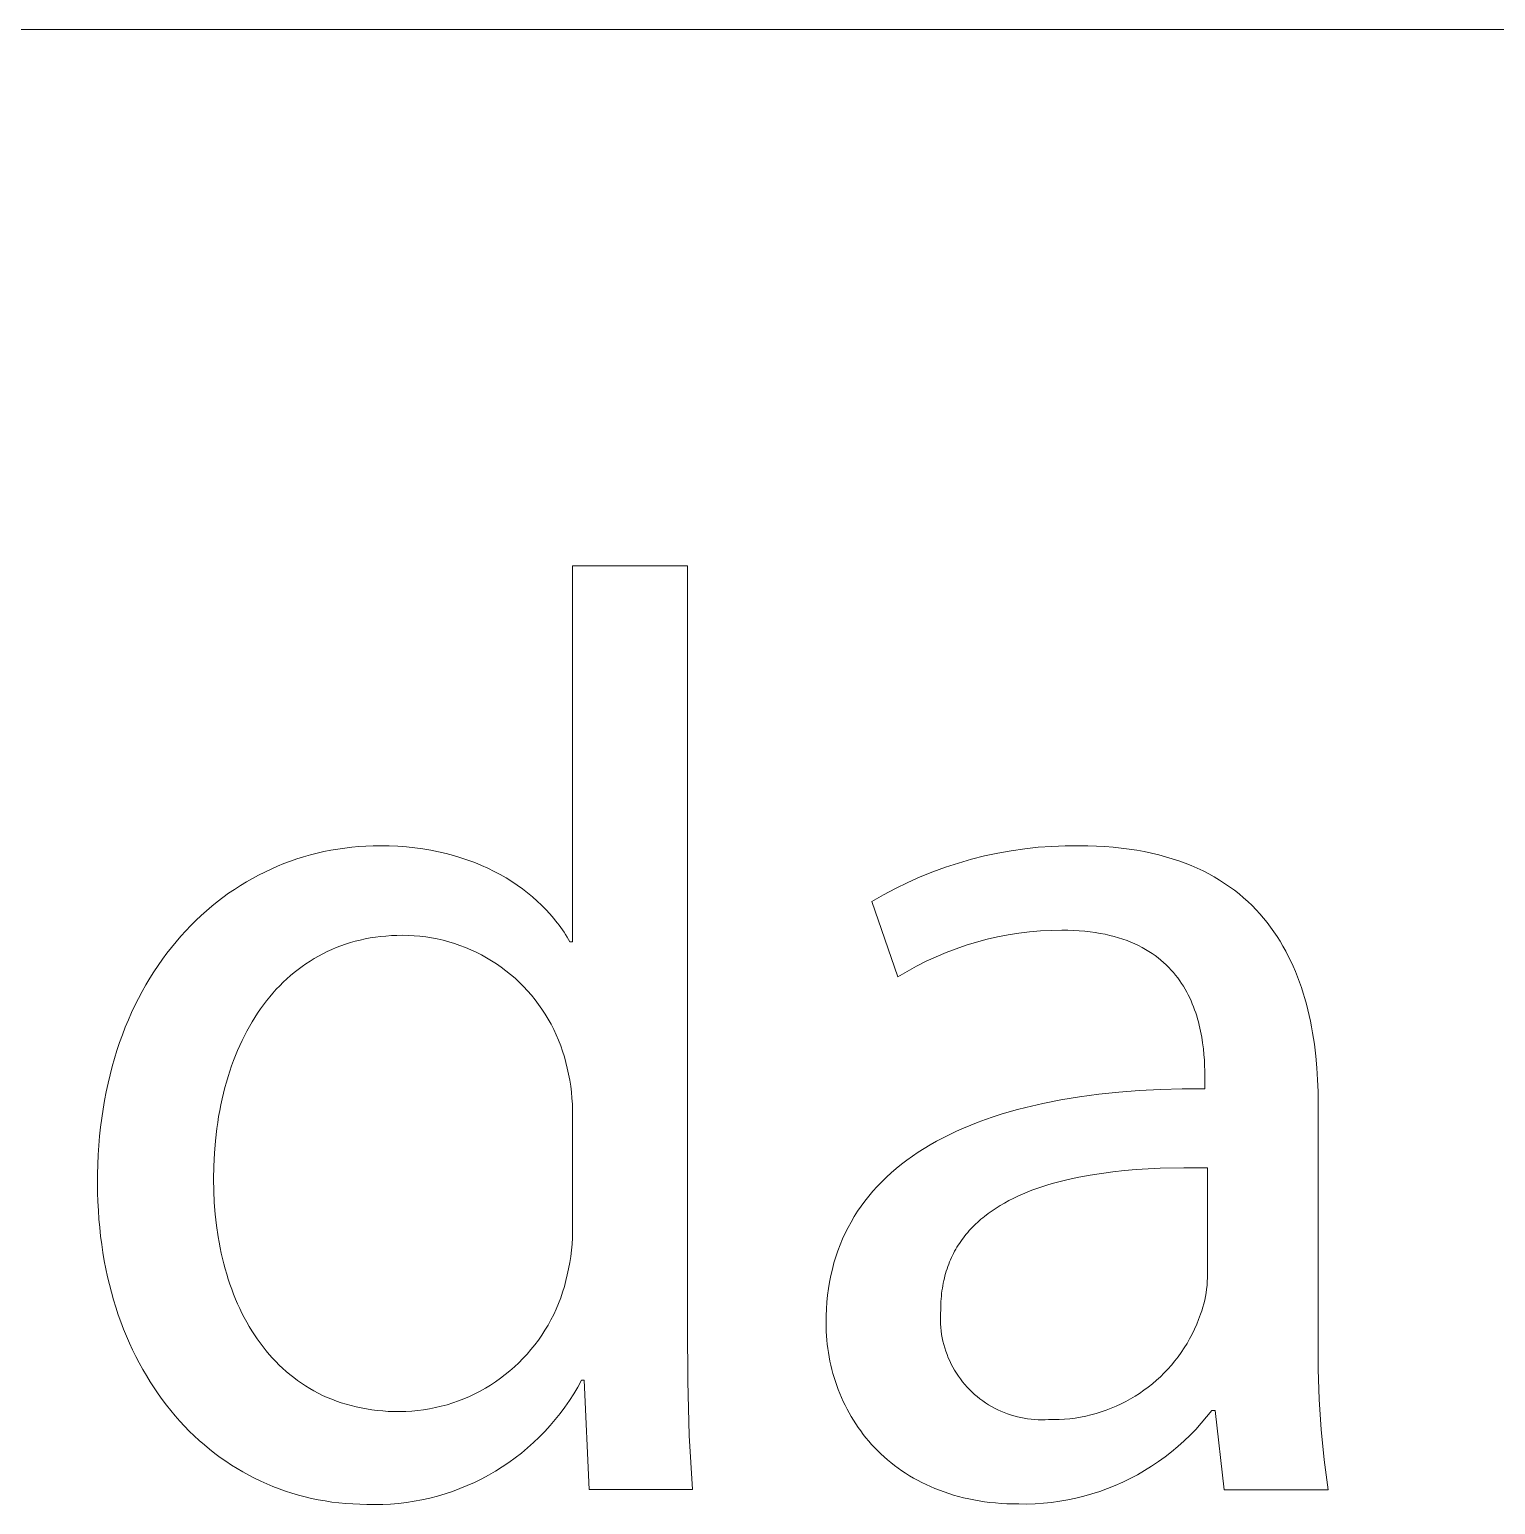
# Model space of a CAD drawing. Header units: millimetres. Extents: x 974 to 5700, y -47 to 3256.
# Drawn here: x 5546.1 to 5599.4, y 428.2 to 481.8 of the extents above; entities that cross this region are included whole.
import ezdxf

# ---------------------------------------------------------------- set-up
doc = ezdxf.new("R2010")
doc.units = ezdxf.units.MM
doc.header["$MEASUREMENT"] = 0
doc.layers.add('Domyślny', color=7, linetype='Continuous', true_color=0x000000)

msp = doc.modelspace()

# ---------------------------------------------------------------- linework, layer by layer
at = {"layer": 'Domyślny', "color": 18, "lineweight": 15, "true_color": 0x000000}
for p, q in [((5695.696, 481.767), (3913.938, 481.767)), ((5565.798, 448.608), (5565.798, 462.27)), ((5565.798, 462.27), (5569.985, 462.27)), ((5569.985, 462.27), (5569.985, 434.615)), ((5556.762, 451.886), (5557.012, 451.937)), ((5557.012, 451.937), (5557.264, 451.98)), ((5557.264, 451.98), (5557.518, 452.017)), ((5557.518, 452.017), (5557.773, 452.048)), ((5557.773, 452.048), (5558.03, 452.072)), ((5558.03, 452.072), (5558.289, 452.089)), ((5558.289, 452.089), (5558.549, 452.099)), ((5558.549, 452.099), (5558.81, 452.102)), ((5558.81, 452.102), (5559.133, 452.097)), ((5559.133, 452.097), (5559.449, 452.083)), ((5559.449, 452.083), (5559.759, 452.06)), ((5559.759, 452.06), (5560.062, 452.028)), ((5560.062, 452.028), (5560.359, 451.988)), ((5560.359, 451.988), (5560.649, 451.939)), ((5560.649, 451.939), (5560.932, 451.882)), ((5581.754, 451.919), (5582.242, 451.989)), ((5582.242, 451.989), (5582.732, 452.042)), ((5582.732, 452.042), (5583.224, 452.078)), ((5583.224, 452.078), (5583.717, 452.097)), ((5583.717, 452.097), (5584.211, 452.099)), ((5584.211, 452.099), (5584.534, 452.096)), ((5584.534, 452.096), (5584.85, 452.085)), ((5584.85, 452.085), (5585.159, 452.068)), ((5585.159, 452.068), (5585.46, 452.044)), ((5585.46, 452.044), (5585.754, 452.014)), ((5585.754, 452.014), (5586.04, 451.977)), ((5586.04, 451.977), (5586.319, 451.934)), ((5555.072, 451.354), (5555.306, 451.449)), ((5555.306, 451.449), (5555.543, 451.538)), ((5555.543, 451.538), (5555.783, 451.621)), ((5555.783, 451.621), (5556.024, 451.697)), ((5556.024, 451.697), (5556.268, 451.766)), ((5556.268, 451.766), (5556.514, 451.83)), ((5556.514, 451.83), (5556.762, 451.886)), ((5560.932, 451.882), (5561.209, 451.817)), ((5561.209, 451.817), (5561.478, 451.745)), ((5561.478, 451.745), (5561.741, 451.666)), ((5561.741, 451.666), (5561.997, 451.579)), ((5561.997, 451.579), (5562.246, 451.486)), ((5562.246, 451.486), (5562.488, 451.387)), ((5579.364, 451.319), (5579.833, 451.472)), ((5579.833, 451.472), (5580.307, 451.608)), ((5580.307, 451.608), (5580.786, 451.729)), ((5580.786, 451.729), (5581.268, 451.832)), ((5581.268, 451.832), (5581.754, 451.919)), ((5586.319, 451.934), (5586.591, 451.885)), ((5586.591, 451.885), (5586.856, 451.83)), ((5586.856, 451.83), (5587.114, 451.769)), ((5587.114, 451.769), (5587.365, 451.701)), ((5587.365, 451.701), (5587.609, 451.629)), ((5587.609, 451.629), (5587.846, 451.55)), ((5587.846, 451.55), (5588.077, 451.466)), ((5588.077, 451.466), (5588.301, 451.377)), ((5553.941, 450.786), (5554.161, 450.912)), ((5554.161, 450.912), (5554.385, 451.031)), ((5554.385, 451.031), (5554.611, 451.145)), ((5554.611, 451.145), (5554.84, 451.253)), ((5554.84, 451.253), (5555.072, 451.354)), ((5562.488, 451.387), (5562.723, 451.281)), ((5562.723, 451.281), (5562.951, 451.169)), ((5562.951, 451.169), (5563.172, 451.052)), ((5563.172, 451.052), (5563.386, 450.929)), ((5563.386, 450.929), (5563.592, 450.801)), ((5577.993, 450.763), (5578.444, 450.964)), ((5578.444, 450.964), (5578.901, 451.149)), ((5578.901, 451.149), (5579.364, 451.319)), ((5588.301, 451.377), (5588.519, 451.282)), ((5588.519, 451.282), (5588.73, 451.182)), ((5588.73, 451.182), (5588.935, 451.077)), ((5588.935, 451.077), (5589.134, 450.967)), ((5589.134, 450.967), (5589.326, 450.853)), ((5553.09, 450.221), (5553.298, 450.371)), ((5553.298, 450.371), (5553.509, 450.515)), ((5553.509, 450.515), (5553.723, 450.653)), ((5553.723, 450.653), (5553.941, 450.786)), ((5563.592, 450.801), (5563.791, 450.667)), ((5563.791, 450.667), (5563.983, 450.53)), ((5563.983, 450.53), (5564.168, 450.388)), ((5564.168, 450.388), (5564.345, 450.241)), ((5577.114, 450.315), (5577.55, 450.547)), ((5577.55, 450.547), (5577.993, 450.763)), ((5589.326, 450.853), (5589.512, 450.733)), ((5589.512, 450.733), (5589.693, 450.609)), ((5589.693, 450.609), (5589.867, 450.481)), ((5589.867, 450.481), (5590.036, 450.348)), ((5590.036, 450.348), (5590.199, 450.211)), ((5552.488, 449.736), (5552.685, 449.904)), ((5552.685, 449.904), (5552.886, 450.066)), ((5552.886, 450.066), (5553.09, 450.221)), ((5564.345, 450.241), (5564.515, 450.091)), ((5564.515, 450.091), (5564.678, 449.938)), ((5564.678, 449.938), (5564.833, 449.78)), ((5576.687, 450.069), (5577.114, 450.315)), ((5577.631, 447.33), (5576.687, 450.069)), ((5590.199, 450.211), (5590.356, 450.069)), ((5590.356, 450.069), (5590.507, 449.924)), ((5590.507, 449.924), (5590.653, 449.774)), ((5551.918, 449.199), (5552.104, 449.384)), ((5552.104, 449.384), (5552.294, 449.563)), ((5552.294, 449.563), (5552.488, 449.736)), ((5564.833, 449.78), (5564.98, 449.62)), ((5564.98, 449.62), (5565.051, 449.539)), ((5565.051, 449.539), (5565.12, 449.457)), ((5565.12, 449.457), (5565.187, 449.375)), ((5565.187, 449.375), (5565.252, 449.291)), ((5565.252, 449.291), (5565.315, 449.208)), ((5590.653, 449.774), (5590.794, 449.621)), ((5590.794, 449.621), (5590.929, 449.464)), ((5590.929, 449.464), (5591.059, 449.304)), ((5591.059, 449.304), (5591.183, 449.14)), ((5551.384, 448.611), (5551.558, 448.813)), ((5551.558, 448.813), (5551.736, 449.009)), ((5551.736, 449.009), (5551.918, 449.199)), ((5558.447, 448.747), (5558.262, 448.712)), ((5558.635, 448.776), (5558.447, 448.747)), ((5558.825, 448.8), (5558.635, 448.776)), ((5559.018, 448.819), (5558.825, 448.8)), ((5559.214, 448.833), (5559.018, 448.819)), ((5559.412, 448.841), (5559.214, 448.833)), ((5559.613, 448.844), (5559.412, 448.841)), ((5559.826, 448.841), (5559.613, 448.844)), ((5560.04, 448.83), (5559.826, 448.841)), ((5560.252, 448.812), (5560.04, 448.83)), ((5560.464, 448.786), (5560.252, 448.812)), ((5560.675, 448.753), (5560.464, 448.786)), ((5560.885, 448.713), (5560.675, 448.753)), ((5565.315, 449.208), (5565.377, 449.123)), ((5565.377, 449.123), (5565.436, 449.039)), ((5565.436, 449.039), (5565.494, 448.953)), ((5565.494, 448.953), (5565.549, 448.868)), ((5565.549, 448.868), (5565.603, 448.781)), ((5565.603, 448.781), (5565.654, 448.695)), ((5581.257, 448.788), (5580.874, 448.7)), ((5581.643, 448.862), (5581.257, 448.788)), ((5582.031, 448.923), (5581.643, 448.862)), ((5582.421, 448.97), (5582.031, 448.923)), ((5582.812, 449.004), (5582.421, 448.97)), ((5583.204, 449.024), (5582.812, 449.004)), ((5583.597, 449.03), (5583.204, 449.024)), ((5583.813, 449.027), (5583.597, 449.03)), ((5584.023, 449.02), (5583.813, 449.027)), ((5584.227, 449.008), (5584.023, 449.02)), ((5584.425, 448.991), (5584.227, 449.008)), ((5584.618, 448.97), (5584.425, 448.991)), ((5584.805, 448.944), (5584.618, 448.97)), ((5584.986, 448.914), (5584.805, 448.944)), ((5585.162, 448.88), (5584.986, 448.914)), ((5585.333, 448.842), (5585.162, 448.88)), ((5585.498, 448.8), (5585.333, 448.842)), ((5585.657, 448.753), (5585.498, 448.8)), ((5585.812, 448.704), (5585.657, 448.753)), ((5591.183, 449.14), (5591.303, 448.973)), ((5591.303, 448.973), (5591.417, 448.802)), ((5591.417, 448.802), (5591.527, 448.628)), ((5550.888, 447.973), (5551.049, 448.191)), ((5551.049, 448.191), (5551.214, 448.404)), ((5551.214, 448.404), (5551.384, 448.611)), ((5556.881, 448.253), (5556.721, 448.174)), ((5557.044, 448.328), (5556.881, 448.253)), ((5557.21, 448.397), (5557.044, 448.328)), ((5557.378, 448.462), (5557.21, 448.397)), ((5557.549, 448.522), (5557.378, 448.462)), ((5557.723, 448.577), (5557.549, 448.522)), ((5557.9, 448.627), (5557.723, 448.577)), ((5558.08, 448.672), (5557.9, 448.627)), ((5558.262, 448.712), (5558.08, 448.672)), ((5561.093, 448.665), (5560.885, 448.713)), ((5561.299, 448.61), (5561.093, 448.665)), ((5561.504, 448.548), (5561.299, 448.61)), ((5561.706, 448.479), (5561.504, 448.548)), ((5561.905, 448.403), (5561.706, 448.479)), ((5562.102, 448.32), (5561.905, 448.403)), ((5562.296, 448.23), (5562.102, 448.32)), ((5562.486, 448.134), (5562.296, 448.23)), ((5565.654, 448.695), (5565.704, 448.608)), ((5565.704, 448.608), (5565.798, 448.608)), ((5579.381, 448.217), (5579.019, 448.064)), ((5579.747, 448.357), (5579.381, 448.217)), ((5580.119, 448.485), (5579.747, 448.357)), ((5580.495, 448.599), (5580.119, 448.485)), ((5580.874, 448.7), (5580.495, 448.599)), ((5585.962, 448.65), (5585.812, 448.704)), ((5586.106, 448.593), (5585.962, 448.65)), ((5586.246, 448.533), (5586.106, 448.593)), ((5586.38, 448.469), (5586.246, 448.533)), ((5586.511, 448.402), (5586.38, 448.469)), ((5586.636, 448.332), (5586.511, 448.402)), ((5586.757, 448.259), (5586.636, 448.332)), ((5586.873, 448.184), (5586.757, 448.259)), ((5586.985, 448.105), (5586.873, 448.184)), ((5591.527, 448.628), (5591.632, 448.452)), ((5591.632, 448.452), (5591.732, 448.272)), ((5591.732, 448.272), (5591.827, 448.09)), ((5550.58, 447.521), (5550.732, 447.75)), ((5550.732, 447.75), (5550.888, 447.973)), ((5555.965, 447.711), (5555.822, 447.605)), ((5556.11, 447.813), (5555.965, 447.711)), ((5556.258, 447.91), (5556.11, 447.813)), ((5556.41, 448.003), (5556.258, 447.91)), ((5556.564, 448.091), (5556.41, 448.003)), ((5556.721, 448.174), (5556.564, 448.091)), ((5562.673, 448.03), (5562.486, 448.134)), ((5562.857, 447.921), (5562.673, 448.03)), ((5563.036, 447.805), (5562.857, 447.921)), ((5563.211, 447.683), (5563.036, 447.805)), ((5563.382, 447.555), (5563.211, 447.683)), ((5578.312, 447.721), (5577.968, 447.532)), ((5578.663, 447.899), (5578.312, 447.721)), ((5579.019, 448.064), (5578.663, 447.899)), ((5587.092, 448.024), (5586.985, 448.105)), ((5587.195, 447.941), (5587.092, 448.024)), ((5587.295, 447.855), (5587.195, 447.941)), ((5587.39, 447.766), (5587.295, 447.855)), ((5587.48, 447.676), (5587.39, 447.766)), ((5587.568, 447.583), (5587.48, 447.676)), ((5591.827, 448.09), (5591.917, 447.905)), ((5591.917, 447.905), (5592.003, 447.717)), ((5592.003, 447.717), (5592.085, 447.527)), ((5550.29, 447.047), (5550.432, 447.286)), ((5550.432, 447.286), (5550.58, 447.521)), ((5555.282, 447.139), (5555.155, 447.013)), ((5555.413, 447.262), (5555.282, 447.139)), ((5555.546, 447.381), (5555.413, 447.262)), ((5555.683, 447.495), (5555.546, 447.381)), ((5555.822, 447.605), (5555.683, 447.495)), ((5563.548, 447.421), (5563.382, 447.555)), ((5563.71, 447.281), (5563.548, 447.421)), ((5563.866, 447.136), (5563.71, 447.281)), ((5564.018, 446.985), (5563.866, 447.136)), ((5577.968, 447.532), (5577.631, 447.33)), ((5587.651, 447.489), (5587.568, 447.583)), ((5587.73, 447.393), (5587.651, 447.489)), ((5587.806, 447.295), (5587.73, 447.393)), ((5587.878, 447.195), (5587.806, 447.295)), ((5587.947, 447.094), (5587.878, 447.195)), ((5592.085, 447.527), (5592.162, 447.334)), ((5592.162, 447.334), (5592.235, 447.139)), ((5592.235, 447.139), (5592.303, 446.943)), ((5550.02, 446.552), (5550.152, 446.802)), ((5550.152, 446.802), (5550.29, 447.047)), ((5554.791, 446.609), (5554.676, 446.466)), ((5554.909, 446.747), (5554.791, 446.609)), ((5555.031, 446.882), (5554.909, 446.747)), ((5555.155, 447.013), (5555.031, 446.882)), ((5564.164, 446.83), (5564.018, 446.985)), ((5564.304, 446.669), (5564.164, 446.83)), ((5564.439, 446.503), (5564.304, 446.669)), ((5588.012, 446.991), (5587.947, 447.094)), ((5588.074, 446.888), (5588.012, 446.991)), ((5588.133, 446.783), (5588.074, 446.888)), ((5588.188, 446.677), (5588.133, 446.783)), ((5588.241, 446.57), (5588.188, 446.677)), ((5592.303, 446.943), (5592.368, 446.744)), ((5592.368, 446.744), (5592.428, 446.543)), ((5549.769, 446.036), (5549.892, 446.297)), ((5549.892, 446.297), (5550.02, 446.552)), ((5554.456, 446.17), (5554.35, 446.016)), ((5554.564, 446.32), (5554.456, 446.17)), ((5554.676, 446.466), (5554.564, 446.32)), ((5564.568, 446.333), (5564.439, 446.503)), ((5564.691, 446.158), (5564.568, 446.333)), ((5564.808, 445.98), (5564.691, 446.158)), ((5588.29, 446.462), (5588.241, 446.57)), ((5588.336, 446.354), (5588.29, 446.462)), ((5588.38, 446.245), (5588.336, 446.354)), ((5588.421, 446.135), (5588.38, 446.245)), ((5588.459, 446.025), (5588.421, 446.135)), ((5592.428, 446.543), (5592.485, 446.34)), ((5592.485, 446.34), (5592.537, 446.136)), ((5592.537, 446.136), (5592.586, 445.93)), ((5549.54, 445.5), (5549.652, 445.771)), ((5549.652, 445.771), (5549.769, 446.036)), ((5554.053, 445.534), (5553.96, 445.366)), ((5554.149, 445.698), (5554.053, 445.534)), ((5554.248, 445.859), (5554.149, 445.698)), ((5554.35, 446.016), (5554.248, 445.859)), ((5564.918, 445.797), (5564.808, 445.98)), ((5565.022, 445.61), (5564.918, 445.797)), ((5565.12, 445.42), (5565.022, 445.61)), ((5588.495, 445.915), (5588.459, 446.025)), ((5588.528, 445.805), (5588.495, 445.915)), ((5588.558, 445.695), (5588.528, 445.805)), ((5588.587, 445.584), (5588.558, 445.695)), ((5588.613, 445.474), (5588.587, 445.584)), ((5592.586, 445.93), (5592.631, 445.723)), ((5592.631, 445.723), (5592.672, 445.515)), ((5592.672, 445.515), (5592.71, 445.305)), ((5549.332, 444.944), (5549.433, 445.225)), ((5549.433, 445.225), (5549.54, 445.5)), ((5553.784, 445.021), (5553.702, 444.843)), ((5553.871, 445.195), (5553.784, 445.021)), ((5553.96, 445.366), (5553.871, 445.195)), ((5565.211, 445.227), (5565.12, 445.42)), ((5565.295, 445.031), (5565.211, 445.227)), ((5565.372, 444.832), (5565.295, 445.031)), ((5588.637, 445.364), (5588.613, 445.474)), ((5588.678, 445.146), (5588.637, 445.364)), ((5588.712, 444.931), (5588.678, 445.146)), ((5592.71, 445.305), (5592.775, 444.882)), ((5549.147, 444.368), (5549.237, 444.659)), ((5549.237, 444.659), (5549.332, 444.944)), ((5553.546, 444.478), (5553.473, 444.291)), ((5553.622, 444.662), (5553.546, 444.478)), ((5553.702, 444.843), (5553.622, 444.662)), ((5565.442, 444.63), (5565.372, 444.832)), ((5565.505, 444.426), (5565.442, 444.63)), ((5588.739, 444.719), (5588.712, 444.931)), ((5588.759, 444.511), (5588.739, 444.719)), ((5588.774, 444.308), (5588.759, 444.511)), ((5592.775, 444.882), (5592.827, 444.456)), ((5592.827, 444.456), (5592.866, 444.027)), ((5548.984, 443.773), (5549.063, 444.073)), ((5549.063, 444.073), (5549.147, 444.368)), ((5553.338, 443.907), (5553.275, 443.711)), ((5553.404, 444.1), (5553.338, 443.907)), ((5553.473, 444.291), (5553.404, 444.1)), ((5565.561, 444.22), (5565.505, 444.426)), ((5565.61, 444.012), (5565.561, 444.22)), ((5565.659, 443.797), (5565.61, 444.012)), ((5588.784, 444.112), (5588.774, 444.308)), ((5588.789, 443.923), (5588.784, 444.112)), ((5588.791, 443.741), (5588.789, 443.923)), ((5592.866, 444.027), (5592.894, 443.597)), ((5548.845, 443.158), (5548.912, 443.468)), ((5548.912, 443.468), (5548.984, 443.773)), ((5553.216, 443.512), (5553.16, 443.31)), ((5553.275, 443.711), (5553.216, 443.512)), ((5565.7, 443.581), (5565.659, 443.797)), ((5565.735, 443.363), (5565.7, 443.581)), ((5565.762, 443.145), (5565.735, 443.363)), ((5588.791, 443.269), (5588.791, 443.741)), ((5592.894, 443.597), (5592.91, 443.165)), ((5548.731, 442.525), (5548.785, 442.844)), ((5548.785, 442.844), (5548.845, 443.158)), ((5553.059, 442.898), (5553.014, 442.688)), ((5553.108, 443.106), (5553.059, 442.898)), ((5553.16, 443.31), (5553.108, 443.106)), ((5565.782, 442.925), (5565.762, 443.145)), ((5565.795, 442.705), (5565.782, 442.925)), ((5582.907, 442.735), (5583.559, 442.864)), ((5583.559, 442.864), (5584.235, 442.974)), ((5584.235, 442.974), (5584.935, 443.068)), ((5584.935, 443.068), (5585.659, 443.143)), ((5585.659, 443.143), (5586.407, 443.202)), ((5586.407, 443.202), (5587.178, 443.242)), ((5587.178, 443.242), (5587.973, 443.265)), ((5587.973, 443.265), (5588.791, 443.269)), ((5592.91, 443.165), (5592.915, 442.734)), ((5548.683, 442.201), (5548.731, 442.525)), ((5552.972, 442.476), (5552.934, 442.261)), ((5553.014, 442.688), (5552.972, 442.476)), ((5565.8, 442.485), (5565.795, 442.705)), ((5565.798, 442.265), (5565.8, 442.485)), ((5581.099, 442.249), (5581.385, 442.34)), ((5581.385, 442.34), (5581.677, 442.428)), ((5581.677, 442.428), (5581.975, 442.511)), ((5581.975, 442.511), (5582.28, 442.59)), ((5582.28, 442.59), (5582.907, 442.735)), ((5592.915, 442.734), (5592.915, 434.172)), ((5548.607, 441.54), (5548.642, 441.873)), ((5548.642, 441.873), (5548.683, 442.201)), ((5552.868, 441.823), (5552.817, 441.376)), ((5552.899, 442.043), (5552.868, 441.823)), ((5552.934, 442.261), (5552.899, 442.043)), ((5565.798, 438.299), (5565.798, 442.265)), ((5579.764, 441.727), (5580.018, 441.839)), ((5580.018, 441.839), (5580.279, 441.948)), ((5580.279, 441.948), (5580.546, 442.052)), ((5580.546, 442.052), (5580.819, 442.153)), ((5580.819, 442.153), (5581.099, 442.249)), ((5548.578, 441.203), (5548.607, 441.54)), ((5552.817, 441.376), (5552.78, 440.92)), ((5578.588, 441.101), (5578.81, 441.234)), ((5578.81, 441.234), (5579.039, 441.364)), ((5579.039, 441.364), (5579.274, 441.489)), ((5579.274, 441.489), (5579.516, 441.61)), ((5579.516, 441.61), (5579.764, 441.727)), ((5548.542, 440.515), (5548.557, 440.861)), ((5548.557, 440.861), (5548.578, 441.203)), ((5552.78, 440.92), (5552.758, 440.455)), ((5577.763, 440.527), (5577.96, 440.677)), ((5577.96, 440.677), (5578.162, 440.822)), ((5578.162, 440.822), (5578.372, 440.964)), ((5578.372, 440.964), (5578.588, 441.101)), ((5548.532, 439.81), (5548.533, 440.164)), ((5548.533, 440.164), (5548.542, 440.515)), ((5552.758, 440.455), (5552.75, 439.983)), ((5577.214, 440.054), (5577.39, 440.216)), ((5577.39, 440.216), (5577.573, 440.373)), ((5577.573, 440.373), (5577.763, 440.527)), ((5585.033, 440.192), (5584.621, 440.127)), ((5585.451, 440.246), (5585.033, 440.192)), ((5585.874, 440.291), (5585.451, 440.246)), ((5586.301, 440.328), (5585.874, 440.291)), ((5586.731, 440.356), (5586.301, 440.328)), ((5587.163, 440.376), (5586.731, 440.356)), ((5588.027, 440.395), (5587.163, 440.376)), ((5588.885, 440.389), (5588.027, 440.395)), ((5588.885, 436.391), (5588.885, 440.389)), ((5548.535, 439.485), (5548.532, 439.81)), ((5552.75, 439.983), (5552.757, 439.553)), ((5576.724, 439.545), (5576.881, 439.719)), ((5576.881, 439.719), (5577.044, 439.888)), ((5577.044, 439.888), (5577.214, 440.054)), ((5582.686, 439.641), (5582.507, 439.576)), ((5582.868, 439.703), (5582.686, 439.641)), ((5583.053, 439.762), (5582.868, 439.703)), ((5583.24, 439.818), (5583.053, 439.762)), ((5583.431, 439.87), (5583.24, 439.818)), ((5583.819, 439.967), (5583.431, 439.87)), ((5584.216, 440.053), (5583.819, 439.967)), ((5584.621, 440.127), (5584.216, 440.053)), ((5548.544, 439.164), (5548.535, 439.485)), ((5548.56, 438.846), (5548.544, 439.164)), ((5552.757, 439.553), (5552.777, 439.128)), ((5552.777, 439.128), (5552.81, 438.709)), ((5576.295, 439.001), (5576.431, 439.186)), ((5576.431, 439.186), (5576.574, 439.368)), ((5576.574, 439.368), (5576.724, 439.545)), ((5581.506, 439.114), (5581.353, 439.025)), ((5581.664, 439.2), (5581.506, 439.114)), ((5581.825, 439.282), (5581.664, 439.2)), ((5581.991, 439.36), (5581.825, 439.282)), ((5582.159, 439.436), (5581.991, 439.36)), ((5582.332, 439.507), (5582.159, 439.436)), ((5582.507, 439.576), (5582.332, 439.507)), ((5548.581, 438.532), (5548.56, 438.846)), ((5548.609, 438.222), (5548.581, 438.532)), ((5552.81, 438.709), (5552.856, 438.295)), ((5575.927, 438.422), (5576.043, 438.619)), ((5576.043, 438.619), (5576.165, 438.812)), ((5576.165, 438.812), (5576.295, 439.001)), ((5580.714, 438.576), (5580.649, 438.522)), ((5580.781, 438.63), (5580.714, 438.576)), ((5580.917, 438.735), (5580.781, 438.63)), ((5581.058, 438.835), (5580.917, 438.735)), ((5581.203, 438.932), (5581.058, 438.835)), ((5581.353, 439.025), (5581.203, 438.932)), ((5548.642, 437.915), (5548.609, 438.222)), ((5552.856, 438.295), (5552.915, 437.889)), ((5565.802, 438.072), (5565.798, 438.299)), ((5565.798, 437.846), (5565.802, 438.072)), ((5575.62, 437.808), (5575.715, 438.016)), ((5575.715, 438.016), (5575.818, 438.221)), ((5575.818, 438.221), (5575.927, 438.422)), ((5580.171, 438.048), (5580.118, 437.984)), ((5580.227, 438.111), (5580.171, 438.048)), ((5580.283, 438.172), (5580.227, 438.111)), ((5580.341, 438.233), (5580.283, 438.172)), ((5580.4, 438.293), (5580.341, 438.233)), ((5580.461, 438.352), (5580.4, 438.293)), ((5580.522, 438.409), (5580.461, 438.352)), ((5580.585, 438.466), (5580.522, 438.409)), ((5580.649, 438.522), (5580.585, 438.466)), ((5548.681, 437.611), (5548.642, 437.915)), ((5548.726, 437.312), (5548.681, 437.611)), ((5552.915, 437.889), (5552.95, 437.689)), ((5552.95, 437.689), (5552.988, 437.49)), ((5552.988, 437.49), (5553.029, 437.294)), ((5565.766, 437.395), (5565.786, 437.62)), ((5565.786, 437.62), (5565.798, 437.846)), ((5575.45, 437.379), (5575.532, 437.595)), ((5575.532, 437.595), (5575.62, 437.808)), ((5579.779, 437.506), (5579.736, 437.433)), ((5579.823, 437.577), (5579.779, 437.506)), ((5579.868, 437.648), (5579.823, 437.577)), ((5579.915, 437.717), (5579.868, 437.648)), ((5579.964, 437.785), (5579.915, 437.717)), ((5580.014, 437.853), (5579.964, 437.785)), ((5580.065, 437.919), (5580.014, 437.853)), ((5580.118, 437.984), (5580.065, 437.919)), ((5548.777, 437.016), (5548.726, 437.312)), ((5548.833, 436.724), (5548.777, 437.016)), ((5553.029, 437.294), (5553.074, 437.099)), ((5553.074, 437.099), (5553.121, 436.907)), ((5565.66, 436.725), (5565.703, 436.947)), ((5565.703, 436.947), (5565.739, 437.17)), ((5565.739, 437.17), (5565.766, 437.395)), ((5575.248, 436.708), (5575.308, 436.935)), ((5575.308, 436.935), (5575.376, 437.159)), ((5575.376, 437.159), (5575.45, 437.379)), ((5579.511, 436.972), (5579.479, 436.891)), ((5579.545, 437.052), (5579.511, 436.972)), ((5579.58, 437.13), (5579.545, 437.052)), ((5579.617, 437.208), (5579.58, 437.13)), ((5579.655, 437.284), (5579.617, 437.208)), ((5579.695, 437.359), (5579.655, 437.284)), ((5579.736, 437.433), (5579.695, 437.359)), ((5548.895, 436.436), (5548.833, 436.724)), ((5548.962, 436.151), (5548.895, 436.436)), ((5553.121, 436.907), (5553.173, 436.716)), ((5553.173, 436.716), (5553.227, 436.529)), ((5553.227, 436.529), (5553.285, 436.343)), ((5565.561, 436.292), (5565.61, 436.504)), ((5565.61, 436.504), (5565.66, 436.725)), ((5575.148, 436.242), (5575.194, 436.477)), ((5575.194, 436.477), (5575.248, 436.708)), ((5579.343, 436.469), (5579.321, 436.381)), ((5579.367, 436.556), (5579.343, 436.469)), ((5579.392, 436.642), (5579.367, 436.556)), ((5579.42, 436.726), (5579.392, 436.642)), ((5579.449, 436.809), (5579.42, 436.726)), ((5579.479, 436.891), (5579.449, 436.809)), ((5588.88, 436.256), (5588.885, 436.391)), ((5549.035, 435.871), (5548.962, 436.151)), ((5549.113, 435.595), (5549.035, 435.871)), ((5553.285, 436.343), (5553.346, 436.16)), ((5553.346, 436.16), (5553.41, 435.979)), ((5553.41, 435.979), (5553.478, 435.801)), ((5565.37, 435.667), (5565.441, 435.873)), ((5565.441, 435.873), (5565.504, 436.081)), ((5565.504, 436.081), (5565.561, 436.292)), ((5575.076, 435.761), (5575.108, 436.003)), ((5575.108, 436.003), (5575.148, 436.242)), ((5579.235, 435.922), (5579.223, 435.827)), ((5579.249, 436.017), (5579.235, 435.922)), ((5579.264, 436.11), (5579.249, 436.017)), ((5579.281, 436.201), (5579.264, 436.11)), ((5579.3, 436.292), (5579.281, 436.201)), ((5579.321, 436.381), (5579.3, 436.292)), ((5588.815, 435.719), (5588.838, 435.852)), ((5588.838, 435.852), (5588.857, 435.986)), ((5588.857, 435.986), (5588.871, 436.121)), ((5588.871, 436.121), (5588.88, 436.256)), ((5549.196, 435.323), (5549.113, 435.595)), ((5549.285, 435.055), (5549.196, 435.323)), ((5553.478, 435.801), (5553.549, 435.625)), ((5553.549, 435.625), (5553.623, 435.452)), ((5553.623, 435.452), (5553.701, 435.282)), ((5565.208, 435.262), (5565.293, 435.463)), ((5565.293, 435.463), (5565.37, 435.667)), ((5575.033, 435.265), (5575.051, 435.514)), ((5575.051, 435.514), (5575.076, 435.761)), ((5579.191, 435.33), (5579.19, 435.226)), ((5579.193, 435.432), (5579.191, 435.33)), ((5579.198, 435.532), (5579.193, 435.432)), ((5579.205, 435.632), (5579.198, 435.532)), ((5579.213, 435.73), (5579.205, 435.632)), ((5579.223, 435.827), (5579.213, 435.73)), ((5588.679, 435.196), (5588.719, 435.325)), ((5588.719, 435.325), (5588.756, 435.455)), ((5588.756, 435.455), (5588.788, 435.587)), ((5588.788, 435.587), (5588.815, 435.719)), ((5549.379, 434.791), (5549.285, 435.055)), ((5549.477, 434.531), (5549.379, 434.791)), ((5553.701, 435.282), (5553.782, 435.114)), ((5553.782, 435.114), (5553.866, 434.95)), ((5553.866, 434.95), (5553.953, 434.788)), ((5553.953, 434.788), (5554.044, 434.63)), ((5564.912, 434.68), (5565.017, 434.87)), ((5565.017, 434.87), (5565.116, 435.065)), ((5565.116, 435.065), (5565.208, 435.262)), ((5575.019, 434.754), (5575.022, 435.011)), ((5575.022, 435.011), (5575.033, 435.265)), ((5579.181, 435.1), (5579.177, 434.973)), ((5579.177, 434.973), (5579.177, 434.846)), ((5579.177, 434.846), (5579.182, 434.719)), ((5579.19, 435.226), (5579.181, 435.1)), ((5588.495, 434.706), (5588.567, 434.886)), ((5588.567, 434.886), (5588.633, 435.069)), ((5588.633, 435.069), (5588.679, 435.196)), ((5549.581, 434.276), (5549.477, 434.531)), ((5549.69, 434.025), (5549.581, 434.276)), ((5554.044, 434.63), (5554.138, 434.474)), ((5554.138, 434.474), (5554.236, 434.322)), ((5554.236, 434.322), (5554.336, 434.173)), ((5564.558, 434.131), (5564.682, 434.309)), ((5564.682, 434.309), (5564.8, 434.493)), ((5564.8, 434.493), (5564.912, 434.68)), ((5569.985, 434.615), (5569.991, 432.641)), ((5575.02, 434.599), (5575.019, 434.754)), ((5575.026, 434.444), (5575.02, 434.599)), ((5575.034, 434.29), (5575.026, 434.444)), ((5575.047, 434.135), (5575.034, 434.29)), ((5579.182, 434.719), (5579.191, 434.593)), ((5579.191, 434.593), (5579.204, 434.466)), ((5579.204, 434.466), (5579.222, 434.341)), ((5579.222, 434.341), (5579.244, 434.216)), ((5588.24, 434.181), (5588.331, 434.353)), ((5588.331, 434.353), (5588.416, 434.528)), ((5588.416, 434.528), (5588.495, 434.706)), ((5549.804, 433.779), (5549.69, 434.025)), ((5549.922, 433.537), (5549.804, 433.779)), ((5554.336, 434.173), (5554.44, 434.027)), ((5554.44, 434.027), (5554.548, 433.885)), ((5554.548, 433.885), (5554.658, 433.746)), ((5554.658, 433.746), (5554.772, 433.611)), ((5564.148, 433.622), (5564.29, 433.786)), ((5564.29, 433.786), (5564.427, 433.956)), ((5564.427, 433.956), (5564.558, 434.131)), ((5575.062, 433.981), (5575.047, 434.135)), ((5575.081, 433.828), (5575.062, 433.981)), ((5575.104, 433.675), (5575.081, 433.828)), ((5579.244, 434.216), (5579.27, 434.092)), ((5579.27, 434.092), (5579.301, 433.969)), ((5579.301, 433.969), (5579.336, 433.847)), ((5579.336, 433.847), (5579.375, 433.726)), ((5579.375, 433.726), (5579.418, 433.607)), ((5587.934, 433.686), (5588.042, 433.847)), ((5588.042, 433.847), (5588.144, 434.013)), ((5588.144, 434.013), (5588.24, 434.181)), ((5592.915, 434.172), (5592.916, 433.073)), ((5550.045, 433.3), (5549.922, 433.537)), ((5550.173, 433.067), (5550.045, 433.3)), ((5554.772, 433.611), (5554.89, 433.479)), ((5554.89, 433.479), (5555.01, 433.351)), ((5555.01, 433.351), (5555.134, 433.226)), ((5555.134, 433.226), (5555.261, 433.106)), ((5563.688, 433.158), (5563.846, 433.307)), ((5563.846, 433.307), (5564, 433.462)), ((5564, 433.462), (5564.148, 433.622)), ((5575.13, 433.522), (5575.104, 433.675)), ((5575.159, 433.37), (5575.13, 433.522)), ((5575.192, 433.219), (5575.159, 433.37)), ((5575.229, 433.069), (5575.192, 433.219)), ((5579.418, 433.607), (5579.465, 433.489)), ((5579.465, 433.489), (5579.516, 433.373)), ((5579.516, 433.373), (5579.571, 433.259)), ((5579.571, 433.259), (5579.63, 433.146)), ((5587.449, 433.079), (5587.578, 433.224)), ((5587.578, 433.224), (5587.702, 433.374)), ((5587.702, 433.374), (5587.821, 433.528)), ((5587.821, 433.528), (5587.934, 433.686)), ((5550.305, 432.839), (5550.173, 433.067)), ((5550.442, 432.616), (5550.305, 432.839)), ((5555.261, 433.106), (5555.392, 432.989)), ((5555.392, 432.989), (5555.526, 432.876)), ((5555.526, 432.876), (5555.663, 432.767)), ((5555.663, 432.767), (5555.803, 432.663)), ((5555.803, 432.663), (5555.947, 432.562)), ((5563.003, 432.619), (5563.181, 432.745)), ((5563.181, 432.745), (5563.355, 432.876)), ((5563.355, 432.876), (5563.524, 433.014)), ((5563.524, 433.014), (5563.688, 433.158)), ((5566.129, 432.679), (5565.99, 432.427)), ((5566.223, 432.679), (5566.129, 432.679)), ((5566.412, 428.697), (5566.223, 432.679)), ((5569.991, 432.641), (5570.048, 430.668)), ((5575.269, 432.919), (5575.229, 433.069)), ((5575.312, 432.771), (5575.269, 432.919)), ((5575.359, 432.623), (5575.312, 432.771)), ((5579.63, 433.146), (5579.693, 433.036)), ((5579.693, 433.036), (5579.76, 432.928)), ((5579.76, 432.928), (5579.83, 432.823)), ((5579.83, 432.823), (5579.904, 432.72)), ((5579.904, 432.72), (5579.982, 432.619)), ((5586.886, 432.543), (5587.033, 432.67)), ((5587.033, 432.67), (5587.177, 432.801)), ((5587.177, 432.801), (5587.315, 432.938)), ((5587.315, 432.938), (5587.449, 433.079)), ((5592.916, 433.073), (5592.953, 431.974)), ((5550.584, 432.397), (5550.442, 432.616)), ((5550.73, 432.183), (5550.584, 432.397)), ((5550.88, 431.974), (5550.73, 432.183)), ((5555.947, 432.562), (5556.094, 432.466)), ((5556.094, 432.466), (5556.244, 432.374)), ((5556.244, 432.374), (5556.398, 432.286)), ((5556.398, 432.286), (5556.555, 432.203)), ((5556.555, 432.203), (5556.715, 432.124)), ((5556.715, 432.124), (5556.879, 432.05)), ((5562.054, 432.087), (5562.251, 432.18)), ((5562.251, 432.18), (5562.445, 432.28)), ((5562.445, 432.28), (5562.635, 432.386)), ((5562.635, 432.386), (5562.821, 432.499)), ((5562.821, 432.499), (5563.003, 432.619)), ((5565.843, 432.179), (5565.688, 431.936)), ((5565.99, 432.427), (5565.843, 432.179)), ((5575.409, 432.477), (5575.359, 432.623)), ((5575.462, 432.332), (5575.409, 432.477)), ((5575.519, 432.187), (5575.462, 432.332)), ((5575.58, 432.045), (5575.519, 432.187)), ((5579.982, 432.619), (5580.063, 432.521)), ((5580.063, 432.521), (5580.147, 432.427)), ((5580.147, 432.427), (5580.234, 432.335)), ((5580.234, 432.335), (5580.325, 432.246)), ((5580.325, 432.246), (5580.418, 432.16)), ((5580.418, 432.16), (5580.515, 432.078)), ((5586.255, 432.09), (5586.418, 432.195)), ((5586.418, 432.195), (5586.578, 432.306)), ((5586.578, 432.306), (5586.734, 432.422)), ((5586.734, 432.422), (5586.886, 432.543)), ((5551.034, 431.77), (5550.88, 431.974)), ((5551.193, 431.571), (5551.034, 431.77)), ((5551.355, 431.377), (5551.193, 431.571)), ((5556.879, 432.05), (5557.046, 431.98)), ((5557.046, 431.98), (5557.216, 431.915)), ((5557.216, 431.915), (5557.39, 431.855)), ((5557.39, 431.855), (5557.567, 431.8)), ((5557.567, 431.8), (5557.747, 431.75)), ((5557.747, 431.75), (5557.931, 431.705)), ((5557.931, 431.705), (5558.117, 431.664)), ((5558.117, 431.664), (5558.308, 431.629)), ((5558.308, 431.629), (5558.501, 431.599)), ((5558.501, 431.599), (5558.698, 431.575)), ((5558.698, 431.575), (5558.898, 431.556)), ((5559.954, 431.549), (5560.171, 431.569)), ((5560.171, 431.569), (5560.387, 431.597)), ((5560.387, 431.597), (5560.602, 431.633)), ((5560.602, 431.633), (5560.815, 431.676)), ((5560.815, 431.676), (5561.027, 431.726)), ((5561.027, 431.726), (5561.238, 431.784)), ((5561.238, 431.784), (5561.446, 431.849)), ((5561.446, 431.849), (5561.651, 431.921)), ((5561.651, 431.921), (5561.854, 432)), ((5561.854, 432), (5562.054, 432.087)), ((5565.524, 431.699), (5565.353, 431.467)), ((5565.688, 431.936), (5565.524, 431.699)), ((5575.644, 431.903), (5575.58, 432.045)), ((5575.711, 431.763), (5575.644, 431.903)), ((5575.782, 431.625), (5575.711, 431.763)), ((5575.856, 431.488), (5575.782, 431.625)), ((5580.515, 432.078), (5580.614, 431.999)), ((5580.614, 431.999), (5580.716, 431.923)), ((5580.716, 431.923), (5580.82, 431.851)), ((5580.82, 431.851), (5580.927, 431.783)), ((5580.927, 431.783), (5581.036, 431.718)), ((5581.036, 431.718), (5581.148, 431.657)), ((5581.148, 431.657), (5581.261, 431.6)), ((5581.261, 431.6), (5581.376, 431.547)), ((5585.023, 431.519), (5585.207, 431.583)), ((5585.207, 431.583), (5585.389, 431.652)), ((5585.389, 431.652), (5585.568, 431.728)), ((5585.568, 431.728), (5585.744, 431.81)), ((5585.744, 431.81), (5585.917, 431.897)), ((5585.917, 431.897), (5586.088, 431.991)), ((5586.088, 431.991), (5586.255, 432.09)), ((5589.043, 431.575), (5588.857, 431.339)), ((5589.169, 431.575), (5589.043, 431.575)), ((5589.499, 428.694), (5589.169, 431.575)), ((5592.953, 431.974), (5593.025, 430.878)), ((5551.522, 431.188), (5551.355, 431.377)), ((5551.693, 431.004), (5551.522, 431.188)), ((5558.898, 431.556), (5559.101, 431.542)), ((5559.101, 431.542), (5559.308, 431.533)), ((5559.308, 431.533), (5559.518, 431.531)), ((5559.518, 431.531), (5559.736, 431.536)), ((5559.736, 431.536), (5559.954, 431.549)), ((5565.173, 431.242), (5564.986, 431.022)), ((5565.353, 431.467), (5565.173, 431.242)), ((5575.934, 431.353), (5575.856, 431.488)), ((5576.015, 431.22), (5575.934, 431.353)), ((5576.099, 431.088), (5576.015, 431.22)), ((5576.187, 430.959), (5576.099, 431.088)), ((5581.376, 431.547), (5581.493, 431.498)), ((5581.493, 431.498), (5581.612, 431.453)), ((5581.612, 431.453), (5581.732, 431.412)), ((5581.732, 431.412), (5581.853, 431.375)), ((5581.853, 431.375), (5581.976, 431.343)), ((5581.976, 431.343), (5582.1, 431.315)), ((5582.1, 431.315), (5582.224, 431.291)), ((5582.224, 431.291), (5582.35, 431.271)), ((5582.35, 431.271), (5582.475, 431.255)), ((5582.475, 431.255), (5582.602, 431.244)), ((5582.602, 431.244), (5582.728, 431.238)), ((5582.728, 431.238), (5582.855, 431.236)), ((5582.855, 431.236), (5582.982, 431.238)), ((5582.982, 431.238), (5583.109, 431.244)), ((5583.109, 431.244), (5583.303, 431.242)), ((5583.303, 431.242), (5583.498, 431.246)), ((5583.498, 431.246), (5583.692, 431.257)), ((5583.692, 431.257), (5583.885, 431.275)), ((5583.885, 431.275), (5584.078, 431.299)), ((5584.078, 431.299), (5584.27, 431.33)), ((5584.27, 431.33), (5584.461, 431.368)), ((5584.461, 431.368), (5584.65, 431.412)), ((5584.65, 431.412), (5584.838, 431.462)), ((5584.838, 431.462), (5585.023, 431.519)), ((5588.664, 431.11), (5588.463, 430.888)), ((5588.857, 431.339), (5588.664, 431.11)), ((5551.867, 430.826), (5551.693, 431.004)), ((5552.046, 430.653), (5551.867, 430.826)), ((5552.228, 430.485), (5552.046, 430.653)), ((5564.591, 430.603), (5564.382, 430.404)), ((5564.792, 430.809), (5564.591, 430.603)), ((5564.986, 431.022), (5564.792, 430.809)), ((5570.048, 430.668), (5570.158, 428.697)), ((5576.278, 430.831), (5576.187, 430.959)), ((5576.373, 430.705), (5576.278, 430.831)), ((5576.471, 430.582), (5576.373, 430.705)), ((5576.572, 430.461), (5576.471, 430.582)), ((5588.254, 430.673), (5588.037, 430.465)), ((5588.463, 430.888), (5588.254, 430.673)), ((5593.025, 430.878), (5593.133, 429.784)), ((5552.414, 430.322), (5552.228, 430.485)), ((5552.604, 430.165), (5552.414, 430.322)), ((5552.797, 430.013), (5552.604, 430.165)), ((5552.993, 429.867), (5552.797, 430.013)), ((5563.946, 430.028), (5563.718, 429.851)), ((5564.167, 430.212), (5563.946, 430.028)), ((5564.382, 430.404), (5564.167, 430.212)), ((5576.677, 430.342), (5576.572, 430.461)), ((5576.785, 430.225), (5576.677, 430.342)), ((5576.897, 430.111), (5576.785, 430.225)), ((5577.012, 429.999), (5576.897, 430.111)), ((5577.13, 429.89), (5577.012, 429.999)), ((5587.584, 430.073), (5587.347, 429.889)), ((5587.814, 430.265), (5587.584, 430.073)), ((5588.037, 430.465), (5587.814, 430.265)), ((5553.193, 429.726), (5552.993, 429.867)), ((5553.397, 429.592), (5553.193, 429.726)), ((5553.603, 429.462), (5553.397, 429.592)), ((5553.813, 429.339), (5553.603, 429.462)), ((5563.246, 429.521), (5563.001, 429.368)), ((5563.485, 429.682), (5563.246, 429.521)), ((5563.718, 429.851), (5563.485, 429.682)), ((5577.252, 429.783), (5577.13, 429.89)), ((5577.377, 429.679), (5577.252, 429.783)), ((5577.506, 429.578), (5577.377, 429.679)), ((5577.638, 429.48), (5577.506, 429.578)), ((5577.773, 429.385), (5577.638, 429.48)), ((5586.855, 429.547), (5586.6, 429.389)), ((5587.104, 429.714), (5586.855, 429.547)), ((5587.347, 429.889), (5587.104, 429.714)), ((5593.133, 429.784), (5593.277, 428.694)), ((5554.026, 429.221), (5553.813, 429.339)), ((5554.243, 429.11), (5554.026, 429.221)), ((5554.462, 429.004), (5554.243, 429.11)), ((5554.684, 428.904), (5554.462, 429.004)), ((5554.909, 428.81), (5554.684, 428.904)), ((5562.239, 428.961), (5561.976, 428.843)), ((5562.498, 429.088), (5562.239, 428.961)), ((5562.752, 429.224), (5562.498, 429.088)), ((5563.001, 429.368), (5562.752, 429.224)), ((5577.912, 429.293), (5577.773, 429.385)), ((5578.054, 429.204), (5577.912, 429.293)), ((5578.199, 429.118), (5578.054, 429.204)), ((5578.348, 429.035), (5578.199, 429.118)), ((5578.5, 428.956), (5578.348, 429.035)), ((5578.655, 428.88), (5578.5, 428.956)), ((5585.805, 428.969), (5585.531, 428.848)), ((5586.075, 429.1), (5585.805, 428.969)), ((5586.34, 429.24), (5586.075, 429.1)), ((5586.6, 429.389), (5586.34, 429.24)), ((5555.137, 428.722), (5554.909, 428.81)), ((5555.367, 428.641), (5555.137, 428.722)), ((5555.6, 428.566), (5555.367, 428.641)), ((5555.836, 428.497), (5555.6, 428.566)), ((5556.074, 428.434), (5555.836, 428.497)), ((5556.315, 428.377), (5556.074, 428.434)), ((5556.558, 428.327), (5556.315, 428.377)), ((5560.61, 428.389), (5560.328, 428.327)), ((5560.889, 428.461), (5560.61, 428.389)), ((5561.165, 428.543), (5560.889, 428.461)), ((5561.439, 428.633), (5561.165, 428.543)), ((5561.709, 428.733), (5561.439, 428.633)), ((5561.976, 428.843), (5561.709, 428.733)), ((5570.158, 428.697), (5566.412, 428.697)), ((5578.814, 428.807), (5578.655, 428.88)), ((5578.976, 428.738), (5578.814, 428.807)), ((5579.142, 428.673), (5578.976, 428.738)), ((5579.31, 428.611), (5579.142, 428.673)), ((5579.483, 428.553), (5579.31, 428.611)), ((5579.658, 428.499), (5579.483, 428.553)), ((5579.837, 428.448), (5579.658, 428.499)), ((5580.019, 428.402), (5579.837, 428.448)), ((5580.205, 428.36), (5580.019, 428.402)), ((5580.393, 428.322), (5580.205, 428.36)), ((5584.105, 428.389), (5583.812, 428.327)), ((5584.397, 428.461), (5584.105, 428.389)), ((5584.685, 428.542), (5584.397, 428.461)), ((5584.97, 428.634), (5584.685, 428.542)), ((5585.252, 428.736), (5584.97, 428.634)), ((5585.531, 428.848), (5585.252, 428.736)), ((5593.277, 428.694), (5589.499, 428.694)), ((5556.804, 428.284), (5556.558, 428.327)), ((5557.052, 428.247), (5556.804, 428.284)), ((5557.302, 428.217), (5557.052, 428.247)), ((5557.554, 428.193), (5557.302, 428.217)), ((5557.808, 428.176), (5557.554, 428.193)), ((5558.064, 428.166), (5557.808, 428.176)), ((5558.322, 428.162), (5558.064, 428.166)), ((5558.61, 428.156), (5558.322, 428.162)), ((5558.898, 428.16), (5558.61, 428.156)), ((5559.186, 428.174), (5558.898, 428.16)), ((5559.474, 428.198), (5559.186, 428.174)), ((5559.76, 428.231), (5559.474, 428.198)), ((5560.045, 428.274), (5559.76, 428.231)), ((5560.328, 428.327), (5560.045, 428.274)), ((5580.585, 428.288), (5580.393, 428.322)), ((5580.781, 428.258), (5580.585, 428.288)), ((5580.98, 428.233), (5580.781, 428.258)), ((5581.182, 428.212), (5580.98, 428.233)), ((5581.387, 428.196), (5581.182, 428.212)), ((5581.596, 428.184), (5581.387, 428.196)), ((5581.808, 428.177), (5581.596, 428.184)), ((5582.023, 428.175), (5581.808, 428.177)), ((5582.323, 428.174), (5582.023, 428.175)), ((5582.622, 428.184), (5582.323, 428.174)), ((5582.921, 428.204), (5582.622, 428.184)), ((5583.22, 428.235), (5582.921, 428.204)), ((5583.517, 428.276), (5583.22, 428.235)), ((5583.812, 428.327), (5583.517, 428.276))]:
    msp.add_line(p, q, dxfattribs=at)

doc.saveas('drawing.dxf')
